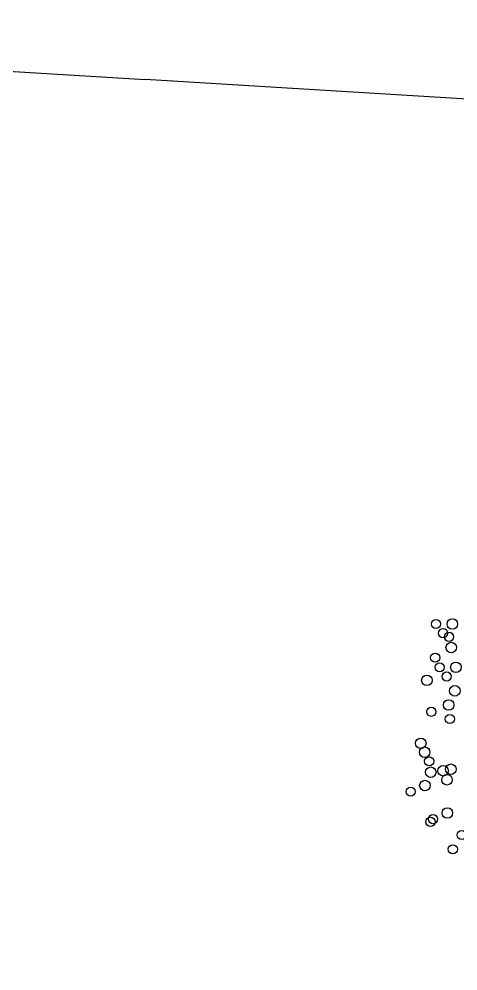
# Model space of a CAD drawing. Header units: millimetres. Extents: x 441061 to 442903, y 4515148 to 4515613.
# Drawn here: x 442228.936 to 442230.415, y 4515583.666 to 4515586.875 of the extents above; entities that cross this region are included whole.
import ezdxf

# ---------------------------------------------------------------- set-up
doc = ezdxf.new("R2010")
doc.units = ezdxf.units.MM
doc.layers.add('01_piscinas', color=254, linetype='Continuous')

msp = doc.modelspace()

# ---------------------------------------------------------------- linework, layer by layer
at = {"layer": '01_piscinas'}
msp.add_line((442226.0101, 4515586.8749), (442229.3608, 4515586.6709, 0), dxfattribs=at)
at = {"layer": '01_piscinas', "elevation": 0}
msp.add_lwpolyline([(442238.7909, 4515586.0966), (442231.0363, 4515586.5688), (442229.3608, 4515586.6709)], dxfattribs=at)
msp.add_lwpolyline([(442230.179, 4515583.3087, -0.005815), (442235.4049, 4515584.4796, -0.006954), (442238.9466, 4515585.064)], format="xyb", dxfattribs=at)
at = {"layer": '01_piscinas'}
for centre, radius in [((442230.3412, 4515584.8359), 0.0154), ((442230.396, 4515584.8358), 0.0178), ((442230.365, 4515584.8049), 0.0154), ((442230.3846, 4515584.7926), 0.0154), ((442230.3923, 4515584.7564), 0.0178), ((442230.3384, 4515584.7227), 0.0154), ((442230.3534, 4515584.69), 0.0154), ((442230.4082, 4515584.6899), 0.0178), ((442230.3104, 4515584.646), 0.0178), ((442230.3772, 4515584.659), 0.0154), ((442230.4045, 4515584.6105), 0.0178), ((442230.3253, 4515584.54), 0.0154), ((442230.3837, 4515584.5629), 0.0178), ((442230.3876, 4515584.5156), 0.0154), ((442230.2897, 4515584.4338), 0.0178), ((442230.3027, 4515584.4037), 0.0178), ((442230.318, 4515584.373), 0.0154), ((442230.365, 4515584.3411), 0.0178), ((442230.3911, 4515584.3464), 0.0178), ((442230.3234, 4515584.3362), 0.0178), ((442230.378, 4515584.311), 0.0178), ((442230.3038, 4515584.2914), 0.0178), ((442230.2558, 4515584.2707), 0.0154), ((442230.3791, 4515584.1988), 0.0178), ((442230.3225, 4515584.1691), 0.0154), ((442230.3311, 4515584.178), 0.0154), ((442230.4276, 4515584.1246), 0.0154), ((442230.3978, 4515584.0765), 0.0154)]:
    msp.add_circle(centre, radius, dxfattribs=at)

doc.saveas('drawing.dxf')
